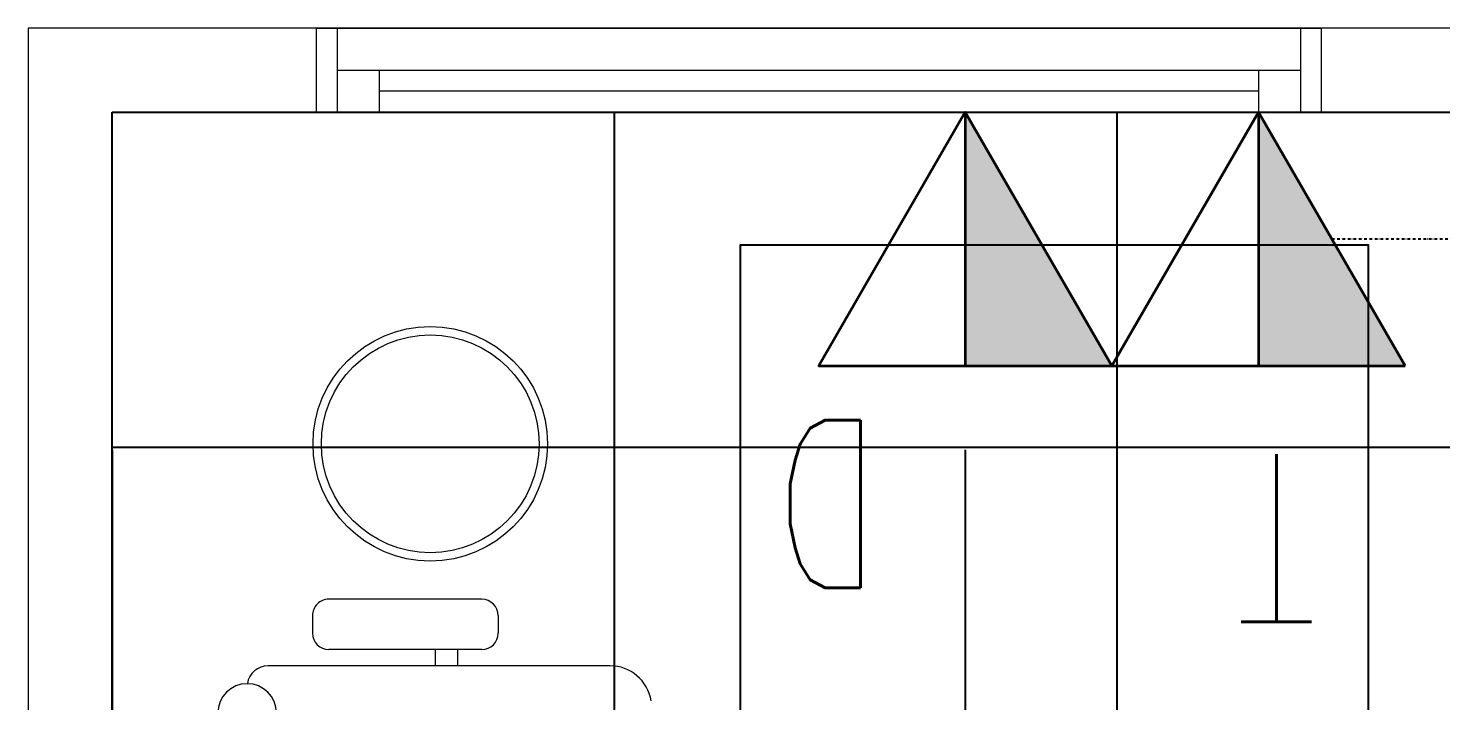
# Model space of a CAD drawing. Extents: x -560814 to 57327, y -29287 to 19916.
# Drawn here: x 34876 to 36562, y -3513 to -2710 of the extents above; entities that cross this region are included whole.
import ezdxf

# ---------------------------------------------------------------- set-up
doc = ezdxf.new("R2010")
doc.units = 0
doc.header["$LTSCALE"] = 0.25
doc.linetypes.add('DASHDOT', pattern=[25.4, 12.7, -6.35, 0, -6.35])
for name, color, linetype, lineweight in [('01-First Floor$0$Aluminum', 251, 'Continuous', 5), ('01-First Floor$0$LOADING', 253, 'Continuous', 5), ('01-First Floor$0$Walls', 251, 'Continuous', 5), ('E-LITE-CLNG-CNDT', 6, 'DASHDOT', 35), ('T-DATA-CLNG-COND', 51, 'DASHDOT', 25), ('T-DATA-DEVC-TYPE', 2, 'Continuous', 25), ('T-DATA-DIM', 251, 'DASHDOT', 25), ('T-DATA-WALL @ 100', 33, 'Continuous', 35)]:
    doc.layers.add(name, color=color, linetype=linetype, lineweight=lineweight)
doc.layers.add('01-First Floor$0$FALSE CEILING', color=251, linetype='Continuous')
doc.styles.add('DC_SIMPLEX', font='SIMPLEX.shx', dxfattribs={"width": 0.7})
doc.dimstyles.new('DevCad-MM', dxfattribs={"dimscale": 0.01, "dimtxt": 2, "dimasz": 2, "dimexe": 1, "dimexo": 1, "dimgap": 0.6, "dimtad": 1, "dimdec": 0, "dimrnd": 10, "dimzin": 1, "dimdsep": 46, "dimtxsty": 'DC_SIMPLEX', "dimblk1": 'OBLIQUE', "dimblk2": 'OBLIQUE', "dimsah": 1, "dimcen": 3, "dimclrd": 256, "dimclre": 256, "dimclrt": 45, "dimadec": 0, "dimazin": 0, "dimtfac": 1, "dimtdec": 0, "dimtix": 1, "dimtmove": 2, "dimatfit": 2, "dimldrblk": 'OBLIQUE', "dimfxl": 1, "dimtolj": 1, "dimtzin": 0, "dimarcsym": 0})

# ---------------------------------------------------------------- blocks, each defined once
blk = doc.blocks.new('*U33')
blk.add_hatch(color=254).paths.add_polyline_path([(1.75, 3.031), (0, 3.031), (0, 0)])
blk.add_line((0, 0), (0, 3.031))
blk.add_lwpolyline([(1.75, 3.031), (0, 0), (-1.75, 3.031)], close=True)
at = {"layer": 'T-DATA-DEVC-TYPE', "style": 'DC_SIMPLEX', "width": 0.7, "flags": 8}
blk.add_attdef('DC_TYPE', (2.682, 5.634), '', height=2, rotation=360, dxfattribs=at)
blk = doc.blocks.new('*U32')
blk.add_hatch(color=254).paths.add_polyline_path([(1.75, 3.031), (0, 3.031), (0, 0)])
blk.add_line((0, 0), (0, 3.031))
blk.add_lwpolyline([(1.75, 3.031), (0, 0), (-1.75, 3.031)], close=True)
at = {"layer": 'T-DATA-DEVC-TYPE', "style": 'DC_SIMPLEX', "width": 0.7, "flags": 8}
blk.add_attdef('DC_TYPE', (2.682, 5.634), '', height=2, rotation=360, dxfattribs=at)
blk = doc.blocks.new('01-First Floor$0$WM00001-P')
at = {"layer": '01-First Floor$0$LOADING'}
for radius in [0.14, 0.13]:
    blk.add_circle((0, 0), radius, dxfattribs=at)
blk = doc.blocks.new('01-First Floor$0$GF21018-P')
at = {"color": 0}
for p, q in [((-0.2207, 0.4756), (-0.2207, 0.0675)), ((-0.2806, 0.3422), (-0.2598, 0.3422)), ((-0.3002, 0.3226), (-0.3002, 0.14)), ((-0.2402, 0.3226), (-0.2402, 0.14)), ((-0.2402, 0.2937), (-0.2207, 0.2937)), ((-0.2402, 0.2671), (-0.2207, 0.2671)), ((-0.2806, 0.1204), (-0.2598, 0.1204))]:
    blk.add_line(p, q, dxfattribs=at)
for centre, radius, start, end in [((-0.1707, 0.4756), 0.05, 99.6329, 180), ((-0.2806, 0.3226), 0.0196, 90, 180), ((-0.2598, 0.3226), 0.0196, 360, 90), ((-0.2806, 0.14), 0.0196, 180, 270), ((-0.2598, 0.14), 0.0196, 270, 360), ((-0.1957, 0.0675), 0.025, 180, 261.4721), ((-0.1643, 0.0425), 0.0351, 90, 270)]:
    blk.add_arc(centre, radius, start, end, dxfattribs=at)
blk = doc.blocks.new('01-First Floor$0$A$C37be4daf')
at = {"layer": '01-First Floor$0$Aluminum'}
for p, q in [((1416, 598.2), (216, 598.2)), ((241, 498.2), (241, 598.2)), ((291, 548.2), (291, 598.2)), ((1341, 548.2), (1341, 598.2)), ((1391, 498.2), (1391, 598.2)), ((291, 573.2), (1341, 573.2)), ((1391, 548.2), (241, 548.2)), ((1416, 498.2), (216, 498.2))]:
    blk.add_line(p, q, dxfattribs=at)
at = {"layer": '01-First Floor$0$Walls'}
for p, q in [((216, 498.2), (216, 598.2)), ((1416, 498.2), (1416, 598.2))]:
    blk.add_line(p, q, dxfattribs=at)
blk = doc.blocks.new('01-First Floor')
at = {"layer": '01-First Floor$0$FALSE CEILING', "linetype": 'Continuous'}
for p, q in [((35576, -6810), (35576, -2810)), ((36176, -6810), (36176, -2810)), ((34976, -3210), (38476, -3210))]:
    blk.add_line(p, q, dxfattribs=at)
at = {"layer": '01-First Floor$0$FALSE CEILING'}
blk.add_lwpolyline([(34976, -2810), (38476, -2810), (38476, -6810), (34976, -6810)], close=True, dxfattribs=at)
at = {"layer": '01-First Floor$0$FALSE CEILING', "elevation": -0.1}
blk.add_lwpolyline([(35726, -4468.9), (36476, -4468.9), (36476, -2968.9), (35726, -2968.9)], close=True, dxfattribs=at)
at = {"layer": '01-First Floor$0$LOADING', "elevation": -0.1}
blk.add_lwpolyline([(35726, -4468.9), (36476, -4468.9), (36476, -2968.9), (35726, -2968.9)], close=True, dxfattribs=at)
at = {"layer": '01-First Floor$0$Walls'}
for p, q in [((42876, -2710), (34876, -2710)), ((34876, -2710), (34876, -4480)), ((38476, -2810), (34976, -2810)), ((34976, -2810), (34976, -4480))]:
    blk.add_line(p, q, dxfattribs=at)
at = {"rotation": 180}
blk.add_blockref('01-First Floor$0$A$C37be4daf', (36635.8, -2211.8), dxfattribs=at)
at = {"layer": '01-First Floor$0$LOADING', "extrusion": (2.25644e-18, -2.24019e-05, -1), "xscale": -1000, "yscale": 1000, "zscale": 1000, "rotation": 90}
blk.add_blockref('01-First Floor$0$WM00001-P', (-35356, -3206.1, 0.2), dxfattribs=at)
at = {"layer": '01-First Floor$0$LOADING', "extrusion": (-7.77426e-06, 2.24021e-05, 1), "xscale": 1000, "yscale": 1000, "zscale": 1000, "rotation": 269.9985892449479}
blk.add_blockref('01-First Floor$0$GF21018-P', (35094.9, -3691.8, -0.5), dxfattribs=at)
blk = doc.blocks.new('_OBLIQUE')
at = {"color": 0, "linetype": 'ByBlock'}
blk.add_line((-0.5, -0.5), (0.5, 0.5), dxfattribs=at)
blk = doc.blocks.new('*D459')
at = {"layer": 'Defpoints', "color": 0, "linetype": 'Continuous', "transparency": 16777216}
for p in [(34976, -3113.1), (35994.8, -3113.1), (34976, -3800.6)]:
    blk.add_point(p, dxfattribs=at)
at = {"layer": 'T-DATA-DIM', "linetype": 'Continuous', "lineweight": -2, "transparency": 16777216}
for p, q in [((34976, -3213.1), (34976, -3900.6)), ((35994.8, -3213.1), (35994.8, -3900.6)), ((35994.8, -3800.6), (34976, -3800.6))]:
    blk.add_line(p, q, dxfattribs=at)
at = {"layer": 'T-DATA-DIM', "linetype": 'Continuous', "lineweight": -2, "transparency": 16777216, "xscale": 200, "yscale": 200, "zscale": 200, "rotation": 180}
blk.add_blockref('_OBLIQUE', (34976, -3800.6), dxfattribs=at)
at = {"layer": 'T-DATA-DIM', "linetype": 'Continuous', "lineweight": -2, "transparency": 16777216, "xscale": 200, "yscale": 200, "zscale": 200}
blk.add_blockref('_OBLIQUE', (35994.8, -3800.6), dxfattribs=at)
at = {"layer": 'T-DATA-DIM', "color": 45, "linetype": 'Continuous', "transparency": 16777216, "insert": (35485.4, -3640.6), "char_height": 200, "attachment_point": 5, "style": 'DC_SIMPLEX'}
blk.add_mtext('\\A1;1020', dxfattribs=at)

msp = doc.modelspace()

# ---------------------------------------------------------------- linework, layer by layer
at = {"layer": 'T-DATA-CLNG-COND'}
msp.add_lwpolyline([(36432.3, -2961.5), (36712.8, -2961.5, 0.414214), (36812.8, -2861.5), (36812.8, -2660)], format="xyb", dxfattribs=at)

# ---------------------------------------------------------------- block references
at = {"layer": 'E-LITE-CLNG-CNDT'}
msp.add_blockref('01-First Floor', (0, 0), dxfattribs=at)
at = {"layer": 'T-DATA-WALL @ 100'}
ref = msp.add_blockref('*U33', (35994.8, -2810), dxfattribs=dict(at, xscale=-100, yscale=100, zscale=100, rotation=180))
ref.add_attrib('DC_TYPE', 'D', (35893.6, -3177.8, 0), dxfattribs={"layer": 'T-DATA-DEVC-TYPE', "height": 200, "rotation": 180, "style": 'DC_SIMPLEX', "width": 0.7, "flags": 8})
ref = msp.add_blockref('*U32', (36344.8, -2810), dxfattribs=dict(at, xscale=-100, yscale=100, zscale=100, rotation=180))
ref.add_attrib('DC_TYPE', 'T', (36414.3, -3218.5), dxfattribs={"layer": 'T-DATA-DEVC-TYPE', "height": 200, "rotation": 180, "style": 'DC_SIMPLEX', "width": 0.7, "flags": 8})

# ---------------------------------------------------------------- dimensions: what is measured, and where the dimension line sits
at = {"layer": 'T-DATA-DIM', "linetype": 'Continuous'}
dim = msp.add_linear_dim(base=(34976, -3800.6), p1=(35994.8, -3113.1), p2=(34976, -3113.1), dimstyle='DevCad-MM', dxfattribs=at)
dim.commit()
dim.dimension.update_dxf_attribs({"geometry": '*D459', "text_midpoint": (35485.4, -3640.6)})

doc.saveas('drawing.dxf')
